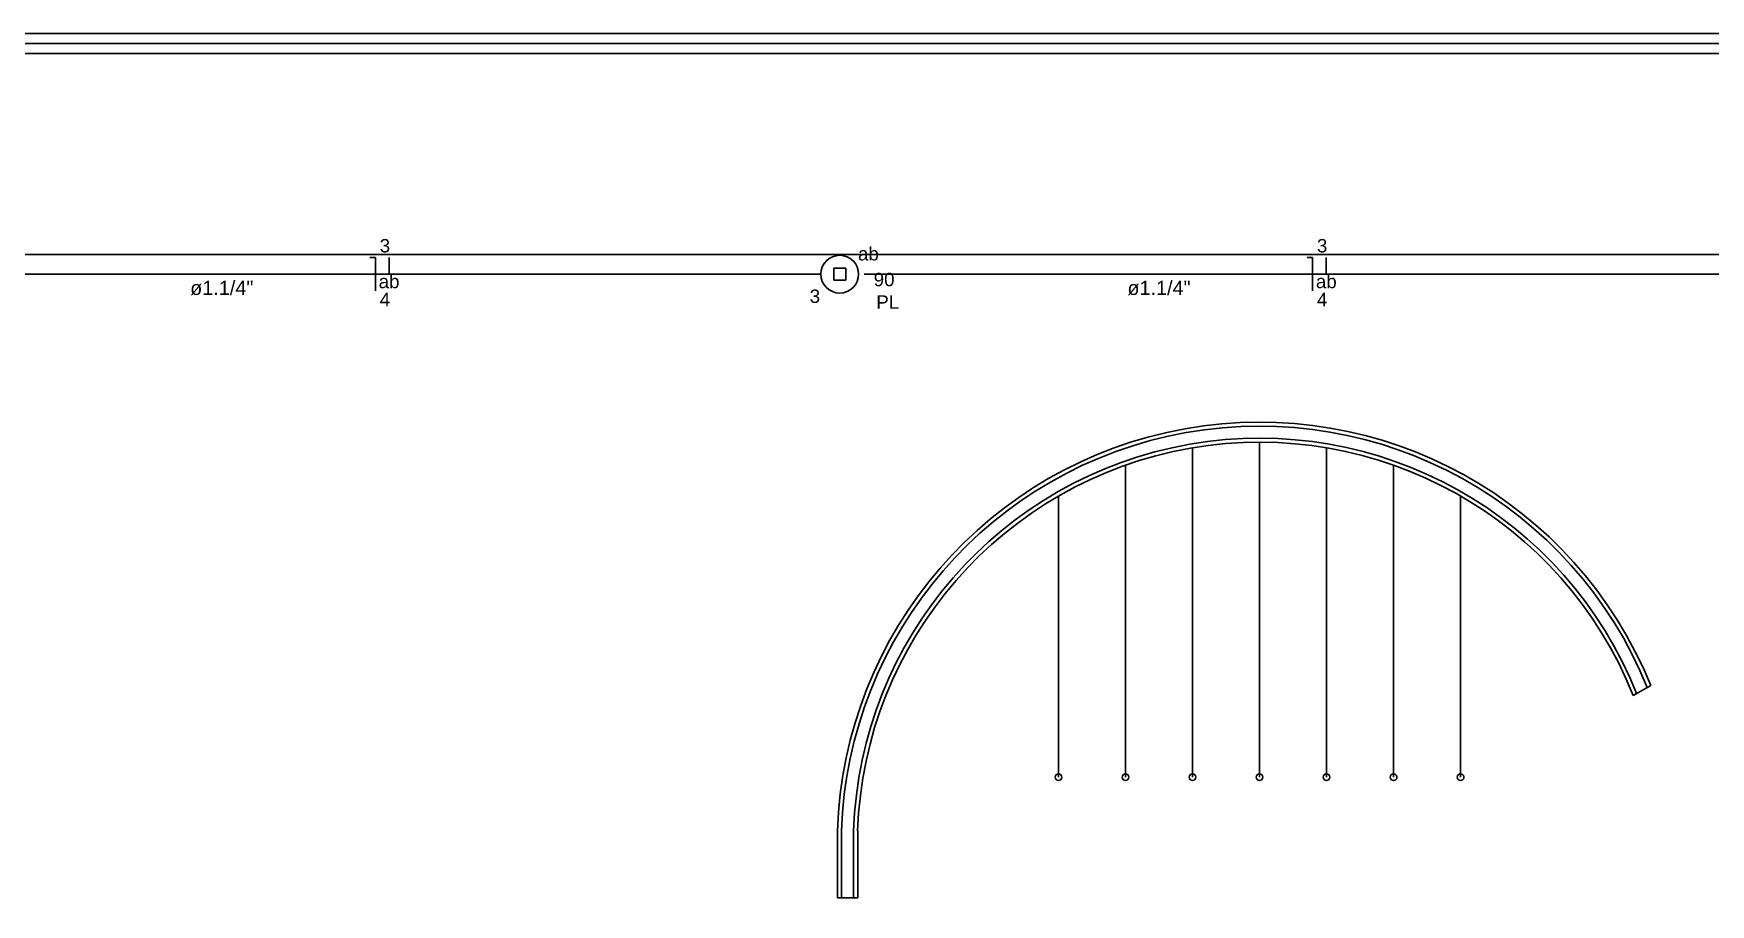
# Model space of a CAD drawing. Header units: millimetres. Extents: x -4.7 to 81.4, y -19.1 to 41.2.
# Drawn here: x 15.64 to 28.15, y 32.91 to 39.41 of the extents above; entities that cross this region are included whole.
import ezdxf

# ---------------------------------------------------------------- set-up
doc = ezdxf.new("R2010")
doc.units = ezdxf.units.MM
doc.header["$MEASUREMENT"] = 0
doc.linetypes.add('Dashed', pattern=[0.75, 0.5, -0.25])
for name, color, linetype, lineweight in [('1', 1, 'Continuous', 30), ('3', 1, 'Continuous', 30), ('EL-Condutos', 4, 'Continuous', 30), ('EL-Fios', 2, 'Continuous', 30), ('EL-Textos condutos', 2, 'Continuous', 30), ('EL-Textos fios', 2, 'Continuous', 30), ('EL-Textos pontos', 2, 'Continuous', 30), ('P-SIMBOL', 3, 'Continuous', 30), ('PROJECAO', 1, 'Continuous', 30)]:
    doc.layers.add(name, color=color, linetype=linetype, lineweight=lineweight)
doc.styles.add('Arial', font='arial.ttf')

msp = doc.modelspace()

# ---------------------------------------------------------------- linework, layer by layer
at = {"layer": '1', "linetype": 'Continuous'}
for p, q in [((-1.009, 37.761), (48.991, 37.761)), ((24.291, 36.319), (24.291, 33.861)), ((24.791, 36.361), (24.791, 33.861)), ((25.291, 36.319), (25.291, 33.861)), ((23.791, 36.19), (23.791, 33.861)), ((25.791, 36.19), (25.791, 33.861)), ((23.291, 35.959), (23.291, 33.861)), ((26.291, 35.959), (26.291, 33.861)), ((27.578, 34.47), (27.709, 34.546)), ((21.642, 32.961), (21.642, 33.461)), ((21.793, 33.461), (21.793, 32.961)), ((21.642, 32.961), (21.793, 32.961))]:
    msp.add_line(p, q, dxfattribs=at)
for centre in [(23.291, 33.861), (23.791, 33.861), (24.291, 33.861), (24.791, 33.861), (25.291, 33.861), (25.791, 33.861), (26.291, 33.861)]:
    msp.add_circle(centre, 0.025, dxfattribs=at)
for radius, start, end in [(3.15, 22.0989, 178.181), (3, 21.7011, 178.09)]:
    msp.add_arc((24.791, 33.361), radius, start, end, dxfattribs=at)
at = {"layer": '3'}
for p, q in [((-4.509, 39.261), (39.491, 39.261)), ((-4.509, 39.261), (39.491, 39.261)), ((21.672, 32.961), (21.672, 33.461)), ((21.763, 33.461), (21.763, 32.961))]:
    msp.add_line(p, q, dxfattribs=at)
msp.add_lwpolyline([(39.491, 39.411), (-4.659, 39.411), (-4.659, -0.889), (14.991, -0.889)], dxfattribs=at)
for radius, start, end in [(3.12, 22.0224, 178.181), (3.03, 21.7011, 178.09)]:
    msp.add_arc((24.791, 33.361), radius, start, end, dxfattribs=at)
at = {"layer": 'EL-Condutos', "linetype": 'Dashed', "ltscale": 25}
for points, knots in [([(21.516, 37.615), (21.409, 37.615), (21.203, 37.615), (20.904, 37.615), (20.623, 37.615), (20.359, 37.615), (20.111, 37.615), (19.876, 37.615), (19.655, 37.615), (19.445, 37.615), (19.245, 37.615), (19.053, 37.615), (18.869, 37.615), (18.69, 37.615), (18.516, 37.615), (18.344, 37.615), (18.174, 37.615), (18.004, 37.615), (17.833, 37.615), (17.659, 37.615), (17.481, 37.615), (17.297, 37.615), (17.107, 37.615), (16.908, 37.615), (16.699, 37.615), (16.479, 37.615), (16.246, 37.615), (16, 37.615), (15.738, 37.615), (15.459, 37.615), (15.162, 37.615), (14.957, 37.615), (14.852, 37.615)], [0, 0, 0, 0, 0.318793, 0.617755, 0.898296, 1.161827, 1.409758, 1.643499, 1.86446, 2.074054, 2.273689, 2.464776, 2.648726, 2.826949, 3.000856, 3.171857, 3.341363, 3.510784, 3.68153, 3.855013, 4.032641, 4.215827, 4.40598, 4.604511, 4.81283, 5.032349, 5.264476, 5.510623, 5.7722, 6.050618, 6.347287, 6.663617, 6.663617, 6.663617, 6.663617]), ([(28.51, 37.615), (28.403, 37.615), (28.197, 37.615), (27.898, 37.615), (27.616, 37.615), (27.352, 37.615), (27.104, 37.615), (26.869, 37.615), (26.648, 37.615), (26.438, 37.615), (26.238, 37.615), (26.046, 37.615), (25.861, 37.615), (25.683, 37.615), (25.508, 37.615), (25.337, 37.615), (25.166, 37.615), (24.996, 37.615), (24.825, 37.615), (24.651, 37.615), (24.473, 37.615), (24.289, 37.615), (24.098, 37.615), (23.899, 37.615), (23.69, 37.615), (23.47, 37.615), (23.238, 37.615), (22.991, 37.615), (22.729, 37.615), (22.45, 37.615), (22.152, 37.615), (21.948, 37.615), (21.842, 37.615)], [0, 0, 0, 0, 0.318962, 0.618082, 0.898772, 1.162442, 1.410504, 1.644368, 1.865447, 2.075151, 2.274892, 2.466081, 2.650128, 2.828446, 3.002445, 3.173536, 3.343132, 3.512642, 3.683479, 3.857053, 4.034776, 4.218059, 4.408312, 4.606948, 4.815378, 5.035012, 5.267262, 5.51354, 5.775255, 6.05382, 6.350646, 6.667144, 6.667144, 6.667144, 6.667144])]:
    msp.add_open_spline(points, degree=3, knots=knots, dxfattribs=at)
at = {"layer": 'EL-Fios'}
for p, q in [((18.154, 37.74), (18.195, 37.74)), ((18.195, 37.49), (18.195, 37.74)), ((18.297, 37.615), (18.297, 37.74)), ((25.146, 37.74), (25.187, 37.74)), ((25.187, 37.49), (25.187, 37.74)), ((25.289, 37.615), (25.289, 37.74))]:
    msp.add_line(p, q, dxfattribs=at)
at = {"layer": 'P-SIMBOL'}
for p, q in [((21.615, 37.659), (21.704, 37.659)), ((21.615, 37.571), (21.615, 37.659)), ((21.704, 37.659), (21.704, 37.571)), ((21.704, 37.571), (21.615, 37.571))]:
    msp.add_line(p, q, dxfattribs=at)
msp.add_circle((21.659, 37.615), 0.141, dxfattribs=at)
at = {"layer": 'PROJECAO'}
msp.add_lwpolyline([(14.991, -0.814), (27.416, -0.814), (27.416, -12.314), (52.566, -12.314), (52.566, 39.336), (-4.584, 39.336), (-4.584, -0.814), (14.991, -0.814)], dxfattribs=at)

# ---------------------------------------------------------------- texts
at = {"layer": 'EL-Textos condutos', "char_height": 0.1059, "width": 0.88956, "attachment_point": 8, "line_spacing_factor": 0.798, "style": 'Arial'}
for insert in [(17.049, 37.457), (24.041, 37.457)]:
    msp.add_mtext('ø1.1/4"', dxfattribs=dict(at, insert=insert))
at = {"layer": 'EL-Textos fios', "char_height": 0.1, "attachment_point": 8, "line_spacing_factor": 0.798, "style": 'Arial'}
for s, insert, width in [('3', (18.266, 37.776), 0.1059), ('3', (25.258, 37.776), 0.1059), ('ab', (18.297, 37.509), 0.2118), ('ab', (25.289, 37.509), 0.2118), ('4', (18.266, 37.376), 0.1059), ('4', (25.258, 37.376), 0.1059)]:
    msp.add_mtext(s, dxfattribs=dict(at, insert=insert, width=width))
at = {"layer": 'EL-Textos pontos', "char_height": 0.1, "attachment_point": 8, "line_spacing_factor": 0.798, "style": 'Arial'}
for s, insert, width in [('ab', (21.873, 37.716), 0.2118), ('90', (21.99, 37.524), 0.2118), ('3', (21.474, 37.399), 0.1059), ('PL', (22.017, 37.357), 0.2118)]:
    msp.add_mtext(s, dxfattribs=dict(at, insert=insert, width=width))

doc.saveas('drawing.dxf')
